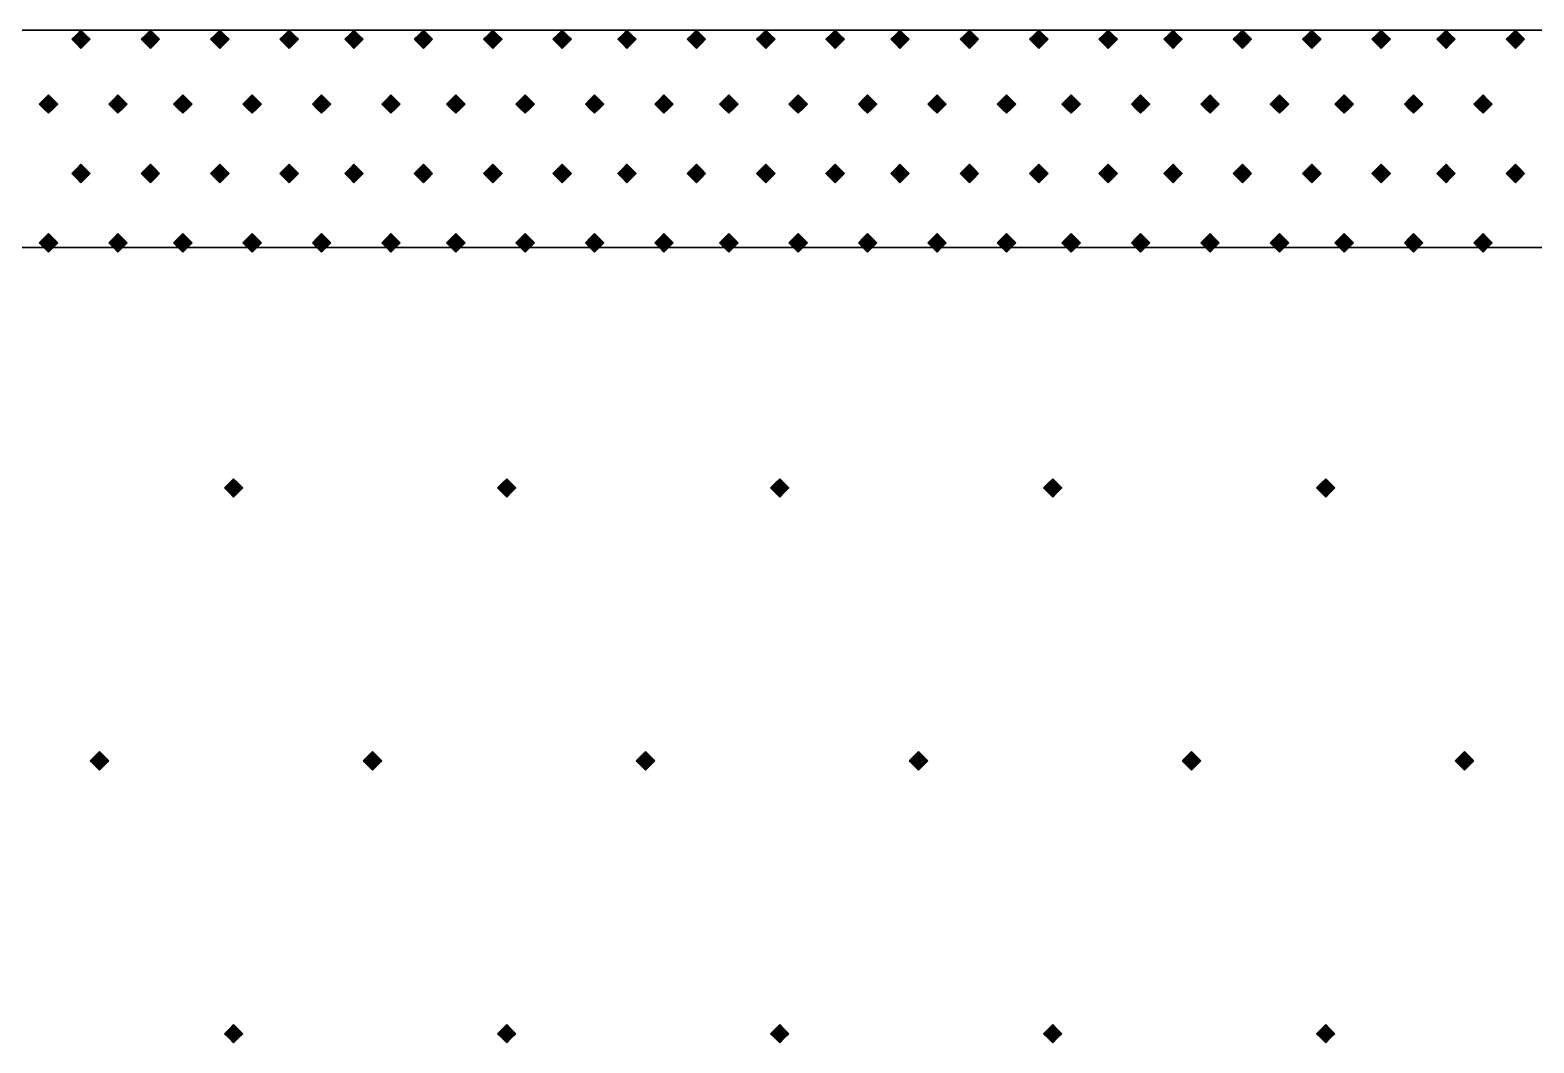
# Model space of a CAD drawing. Header units: millimetres. Extents: x 0 to 420, y 0 to 297.
# Drawn here: x 233.62 to 240.5, y 126.2 to 130.83 of the extents above; entities that cross this region are included whole.
import ezdxf

# ---------------------------------------------------------------- set-up
doc = ezdxf.new("R2010")
doc.units = ezdxf.units.MM

msp = doc.modelspace()

# ---------------------------------------------------------------- hatches: boundary and pattern name
for points in [[(233.8493, 130.8312), (233.8282, 130.81), (233.807, 130.7888), (233.8282, 130.7677), (233.8493, 130.7465), (233.8705, 130.7677), (233.8917, 130.7888), (233.8705, 130.81), (233.8493, 130.8312)], [(234.1668, 130.8312), (234.1457, 130.81), (234.1245, 130.7888), (234.1457, 130.7677), (234.1668, 130.7465), (234.188, 130.7677), (234.2092, 130.7888), (234.188, 130.81), (234.1668, 130.8312)], [(234.4843, 130.8312), (234.4632, 130.81), (234.442, 130.7888), (234.4632, 130.7677), (234.4843, 130.7465), (234.5055, 130.7677), (234.5267, 130.7888), (234.5055, 130.81), (234.4843, 130.8312)], [(234.8018, 130.8312), (234.7807, 130.81), (234.7595, 130.7888), (234.7807, 130.7677), (234.8018, 130.7465), (234.823, 130.7677), (234.8442, 130.7888), (234.823, 130.81), (234.8018, 130.8312)], [(235.0982, 130.8312), (235.077, 130.81), (235.0558, 130.7888), (235.077, 130.7677), (235.0982, 130.7465), (235.1193, 130.7677), (235.1405, 130.7888), (235.1193, 130.81), (235.0982, 130.8312)], [(235.4157, 130.8312), (235.3945, 130.81), (235.3733, 130.7888), (235.3945, 130.7677), (235.4157, 130.7465), (235.4368, 130.7677), (235.458, 130.7888), (235.4368, 130.81), (235.4157, 130.8312)], [(235.7332, 130.8312), (235.712, 130.81), (235.6908, 130.7888), (235.712, 130.7677), (235.7332, 130.7465), (235.7543, 130.7677), (235.7755, 130.7888), (235.7543, 130.81), (235.7332, 130.8312)], [(236.0507, 130.8312), (236.0295, 130.81), (236.0083, 130.7888), (236.0295, 130.7677), (236.0507, 130.7465), (236.0718, 130.7677), (236.093, 130.7888), (236.0718, 130.81), (236.0507, 130.8312)], [(236.347, 130.8312), (236.3258, 130.81), (236.3047, 130.7888), (236.3258, 130.7677), (236.347, 130.7465), (236.3682, 130.7677), (236.3893, 130.7888), (236.3682, 130.81), (236.347, 130.8312)], [(236.6645, 130.8312), (236.6433, 130.81), (236.6222, 130.7888), (236.6433, 130.7677), (236.6645, 130.7465), (236.6857, 130.7677), (236.7068, 130.7888), (236.6857, 130.81), (236.6645, 130.8312)], [(236.982, 130.8312), (236.9608, 130.81), (236.9397, 130.7888), (236.9608, 130.7677), (236.982, 130.7465), (237.0032, 130.7677), (237.0243, 130.7888), (237.0032, 130.81), (236.982, 130.8312)], [(237.2995, 130.8312), (237.2783, 130.81), (237.2572, 130.7888), (237.2783, 130.7677), (237.2995, 130.7465), (237.3207, 130.7677), (237.3418, 130.7888), (237.3207, 130.81), (237.2995, 130.8312)], [(237.5958, 130.8312), (237.5747, 130.81), (237.5535, 130.7888), (237.5747, 130.7677), (237.5958, 130.7465), (237.617, 130.7677), (237.6382, 130.7888), (237.617, 130.81), (237.5958, 130.8312)], [(237.9133, 130.8312), (237.8922, 130.81), (237.871, 130.7888), (237.8922, 130.7677), (237.9133, 130.7465), (237.9345, 130.7677), (237.9557, 130.7888), (237.9345, 130.81), (237.9133, 130.8312)], [(238.2308, 130.8312), (238.2097, 130.81), (238.1885, 130.7888), (238.2097, 130.7677), (238.2308, 130.7465), (238.252, 130.7677), (238.2732, 130.7888), (238.252, 130.81), (238.2308, 130.8312)], [(238.5483, 130.8312), (238.5272, 130.81), (238.506, 130.7888), (238.5272, 130.7677), (238.5483, 130.7465), (238.5695, 130.7677), (238.5907, 130.7888), (238.5695, 130.81), (238.5483, 130.8312)], [(238.8447, 130.8312), (238.8235, 130.81), (238.8023, 130.7888), (238.8235, 130.7677), (238.8447, 130.7465), (238.8658, 130.7677), (238.887, 130.7888), (238.8658, 130.81), (238.8447, 130.8312)], [(239.1622, 130.8312), (239.141, 130.81), (239.1198, 130.7888), (239.141, 130.7677), (239.1622, 130.7465), (239.1833, 130.7677), (239.2045, 130.7888), (239.1833, 130.81), (239.1622, 130.8312)], [(239.4797, 130.8312), (239.4585, 130.81), (239.4373, 130.7888), (239.4585, 130.7677), (239.4797, 130.7465), (239.5008, 130.7677), (239.522, 130.7888), (239.5008, 130.81), (239.4797, 130.8312)], [(239.7972, 130.8312), (239.776, 130.81), (239.7548, 130.7888), (239.776, 130.7677), (239.7972, 130.7465), (239.8184, 130.7677), (239.8395, 130.7888), (239.8184, 130.81), (239.7972, 130.8312)], [(240.0935, 130.8312), (240.0723, 130.81), (240.0512, 130.7888), (240.0723, 130.7677), (240.0935, 130.7465), (240.1147, 130.7677), (240.1358, 130.7888), (240.1147, 130.81), (240.0935, 130.8312)], [(240.411, 130.8312), (240.3898, 130.81), (240.3687, 130.7888), (240.3898, 130.7677), (240.411, 130.7465), (240.4322, 130.7677), (240.4533, 130.7888), (240.4322, 130.81), (240.411, 130.8312)], [(233.7012, 130.5348), (233.68, 130.5137), (233.6588, 130.4925), (233.68, 130.4713), (233.7012, 130.4502), (233.7223, 130.4713), (233.7435, 130.4925), (233.7223, 130.5137), (233.7012, 130.5348)], [(234.0187, 130.5348), (233.9975, 130.5137), (233.9763, 130.4925), (233.9975, 130.4713), (234.0187, 130.4502), (234.0398, 130.4713), (234.061, 130.4925), (234.0398, 130.5137), (234.0187, 130.5348)], [(234.315, 130.5348), (234.2938, 130.5137), (234.2727, 130.4925), (234.2938, 130.4713), (234.315, 130.4502), (234.3362, 130.4713), (234.3573, 130.4925), (234.3362, 130.5137), (234.315, 130.5348)], [(234.6325, 130.5348), (234.6113, 130.5137), (234.5902, 130.4925), (234.6113, 130.4713), (234.6325, 130.4502), (234.6537, 130.4713), (234.6748, 130.4925), (234.6537, 130.5137), (234.6325, 130.5348)], [(234.95, 130.5348), (234.9288, 130.5137), (234.9077, 130.4925), (234.9288, 130.4713), (234.95, 130.4502), (234.9712, 130.4713), (234.9923, 130.4925), (234.9712, 130.5137), (234.95, 130.5348)], [(235.2675, 130.5348), (235.2463, 130.5137), (235.2252, 130.4925), (235.2463, 130.4713), (235.2675, 130.4502), (235.2887, 130.4713), (235.3098, 130.4925), (235.2887, 130.5137), (235.2675, 130.5348)], [(235.5638, 130.5348), (235.5427, 130.5137), (235.5215, 130.4925), (235.5427, 130.4713), (235.5638, 130.4502), (235.585, 130.4713), (235.6062, 130.4925), (235.585, 130.5137), (235.5638, 130.5348)], [(235.8813, 130.5348), (235.8602, 130.5137), (235.839, 130.4925), (235.8602, 130.4713), (235.8813, 130.4502), (235.9025, 130.4713), (235.9237, 130.4925), (235.9025, 130.5137), (235.8813, 130.5348)], [(236.1988, 130.5348), (236.1777, 130.5137), (236.1565, 130.4925), (236.1777, 130.4713), (236.1988, 130.4502), (236.22, 130.4713), (236.2412, 130.4925), (236.22, 130.5137), (236.1988, 130.5348)], [(236.5163, 130.5348), (236.4952, 130.5137), (236.474, 130.4925), (236.4952, 130.4713), (236.5163, 130.4502), (236.5375, 130.4713), (236.5587, 130.4925), (236.5375, 130.5137), (236.5163, 130.5348)], [(236.8127, 130.5348), (236.7915, 130.5137), (236.7703, 130.4925), (236.7915, 130.4713), (236.8127, 130.4502), (236.8338, 130.4713), (236.855, 130.4925), (236.8338, 130.5137), (236.8127, 130.5348)], [(237.1302, 130.5348), (237.109, 130.5137), (237.0878, 130.4925), (237.109, 130.4713), (237.1302, 130.4502), (237.1513, 130.4713), (237.1725, 130.4925), (237.1513, 130.5137), (237.1302, 130.5348)], [(237.4477, 130.5348), (237.4265, 130.5137), (237.4053, 130.4925), (237.4265, 130.4713), (237.4477, 130.4502), (237.4688, 130.4713), (237.49, 130.4925), (237.4688, 130.5137), (237.4477, 130.5348)], [(237.7652, 130.5348), (237.744, 130.5137), (237.7228, 130.4925), (237.744, 130.4713), (237.7652, 130.4502), (237.7863, 130.4713), (237.8075, 130.4925), (237.7863, 130.5137), (237.7652, 130.5348)], [(238.0827, 130.5348), (238.0615, 130.5137), (238.0403, 130.4925), (238.0615, 130.4713), (238.0827, 130.4502), (238.1038, 130.4713), (238.125, 130.4925), (238.1038, 130.5137), (238.0827, 130.5348)], [(238.379, 130.5348), (238.3578, 130.5137), (238.3367, 130.4925), (238.3578, 130.4713), (238.379, 130.4502), (238.4002, 130.4713), (238.4213, 130.4925), (238.4002, 130.5137), (238.379, 130.5348)], [(238.6965, 130.5348), (238.6753, 130.5137), (238.6542, 130.4925), (238.6753, 130.4713), (238.6965, 130.4502), (238.7177, 130.4713), (238.7388, 130.4925), (238.7177, 130.5137), (238.6965, 130.5348)], [(239.014, 130.5348), (238.9928, 130.5137), (238.9717, 130.4925), (238.9928, 130.4713), (239.014, 130.4502), (239.0352, 130.4713), (239.0563, 130.4925), (239.0352, 130.5137), (239.014, 130.5348)], [(239.3315, 130.5348), (239.3103, 130.5137), (239.2892, 130.4925), (239.3103, 130.4713), (239.3315, 130.4502), (239.3527, 130.4713), (239.3738, 130.4925), (239.3527, 130.5137), (239.3315, 130.5348)], [(239.6278, 130.5348), (239.6067, 130.5137), (239.5855, 130.4925), (239.6067, 130.4713), (239.6278, 130.4502), (239.649, 130.4713), (239.6702, 130.4925), (239.649, 130.5137), (239.6278, 130.5348)], [(239.9453, 130.5348), (239.9242, 130.5137), (239.903, 130.4925), (239.9242, 130.4713), (239.9453, 130.4502), (239.9665, 130.4713), (239.9877, 130.4925), (239.9665, 130.5137), (239.9453, 130.5348)], [(240.2628, 130.5348), (240.2417, 130.5137), (240.2205, 130.4925), (240.2417, 130.4713), (240.2628, 130.4502), (240.284, 130.4713), (240.3052, 130.4925), (240.284, 130.5137), (240.2628, 130.5348)], [(233.8493, 130.2173), (233.8282, 130.1962), (233.807, 130.175), (233.8282, 130.1538), (233.8493, 130.1327), (233.8705, 130.1538), (233.8917, 130.175), (233.8705, 130.1962), (233.8493, 130.2173)], [(234.1668, 130.2173), (234.1457, 130.1962), (234.1245, 130.175), (234.1457, 130.1538), (234.1668, 130.1327), (234.188, 130.1538), (234.2092, 130.175), (234.188, 130.1962), (234.1668, 130.2173)], [(234.4843, 130.2173), (234.4632, 130.1962), (234.442, 130.175), (234.4632, 130.1538), (234.4843, 130.1327), (234.5055, 130.1538), (234.5267, 130.175), (234.5055, 130.1962), (234.4843, 130.2173)], [(234.8018, 130.2173), (234.7807, 130.1962), (234.7595, 130.175), (234.7807, 130.1538), (234.8018, 130.1327), (234.823, 130.1538), (234.8442, 130.175), (234.823, 130.1962), (234.8018, 130.2173)], [(235.0982, 130.2173), (235.077, 130.1962), (235.0558, 130.175), (235.077, 130.1538), (235.0982, 130.1327), (235.1193, 130.1538), (235.1405, 130.175), (235.1193, 130.1962), (235.0982, 130.2173)], [(235.4157, 130.2173), (235.3945, 130.1962), (235.3733, 130.175), (235.3945, 130.1538), (235.4157, 130.1327), (235.4368, 130.1538), (235.458, 130.175), (235.4368, 130.1962), (235.4157, 130.2173)], [(235.7332, 130.2173), (235.712, 130.1962), (235.6908, 130.175), (235.712, 130.1538), (235.7332, 130.1327), (235.7543, 130.1538), (235.7755, 130.175), (235.7543, 130.1962), (235.7332, 130.2173)], [(236.0507, 130.2173), (236.0295, 130.1962), (236.0083, 130.175), (236.0295, 130.1538), (236.0507, 130.1327), (236.0718, 130.1538), (236.093, 130.175), (236.0718, 130.1962), (236.0507, 130.2173)], [(236.347, 130.2173), (236.3258, 130.1962), (236.3047, 130.175), (236.3258, 130.1538), (236.347, 130.1327), (236.3682, 130.1538), (236.3893, 130.175), (236.3682, 130.1962), (236.347, 130.2173)], [(236.6645, 130.2173), (236.6433, 130.1962), (236.6222, 130.175), (236.6433, 130.1538), (236.6645, 130.1327), (236.6857, 130.1538), (236.7068, 130.175), (236.6857, 130.1962), (236.6645, 130.2173)], [(236.982, 130.2173), (236.9608, 130.1962), (236.9397, 130.175), (236.9608, 130.1538), (236.982, 130.1327), (237.0032, 130.1538), (237.0243, 130.175), (237.0032, 130.1962), (236.982, 130.2173)], [(237.2995, 130.2173), (237.2783, 130.1962), (237.2572, 130.175), (237.2783, 130.1538), (237.2995, 130.1327), (237.3207, 130.1538), (237.3418, 130.175), (237.3207, 130.1962), (237.2995, 130.2173)], [(237.5958, 130.2173), (237.5747, 130.1962), (237.5535, 130.175), (237.5747, 130.1538), (237.5958, 130.1327), (237.617, 130.1538), (237.6382, 130.175), (237.617, 130.1962), (237.5958, 130.2173)], [(237.9133, 130.2173), (237.8922, 130.1962), (237.871, 130.175), (237.8922, 130.1538), (237.9133, 130.1327), (237.9345, 130.1538), (237.9557, 130.175), (237.9345, 130.1962), (237.9133, 130.2173)], [(238.2308, 130.2173), (238.2097, 130.1962), (238.1885, 130.175), (238.2097, 130.1538), (238.2308, 130.1327), (238.252, 130.1538), (238.2732, 130.175), (238.252, 130.1962), (238.2308, 130.2173)], [(238.5483, 130.2173), (238.5272, 130.1962), (238.506, 130.175), (238.5272, 130.1538), (238.5483, 130.1327), (238.5695, 130.1538), (238.5907, 130.175), (238.5695, 130.1962), (238.5483, 130.2173)], [(238.8447, 130.2173), (238.8235, 130.1962), (238.8023, 130.175), (238.8235, 130.1538), (238.8447, 130.1327), (238.8658, 130.1538), (238.887, 130.175), (238.8658, 130.1962), (238.8447, 130.2173)], [(239.1622, 130.2173), (239.141, 130.1962), (239.1198, 130.175), (239.141, 130.1538), (239.1622, 130.1327), (239.1833, 130.1538), (239.2045, 130.175), (239.1833, 130.1962), (239.1622, 130.2173)], [(239.4797, 130.2173), (239.4585, 130.1962), (239.4373, 130.175), (239.4585, 130.1538), (239.4797, 130.1327), (239.5008, 130.1538), (239.522, 130.175), (239.5008, 130.1962), (239.4797, 130.2173)], [(239.7972, 130.2173), (239.776, 130.1962), (239.7548, 130.175), (239.776, 130.1538), (239.7972, 130.1327), (239.8184, 130.1538), (239.8395, 130.175), (239.8184, 130.1962), (239.7972, 130.2173)], [(240.0935, 130.2173), (240.0723, 130.1962), (240.0512, 130.175), (240.0723, 130.1538), (240.0935, 130.1327), (240.1147, 130.1538), (240.1358, 130.175), (240.1147, 130.1962), (240.0935, 130.2173)], [(240.411, 130.2173), (240.3898, 130.1962), (240.3687, 130.175), (240.3898, 130.1538), (240.411, 130.1327), (240.4322, 130.1538), (240.4533, 130.175), (240.4322, 130.1962), (240.411, 130.2173)], [(233.7012, 129.8998), (233.68, 129.8787), (233.6588, 129.8575), (233.68, 129.8363), (233.7012, 129.8152), (233.7223, 129.8363), (233.7435, 129.8575), (233.7223, 129.8787), (233.7012, 129.8998)], [(234.0187, 129.8998), (233.9975, 129.8787), (233.9763, 129.8575), (233.9975, 129.8363), (234.0187, 129.8152), (234.0398, 129.8363), (234.061, 129.8575), (234.0398, 129.8787), (234.0187, 129.8998)], [(234.315, 129.8998), (234.2938, 129.8787), (234.2727, 129.8575), (234.2938, 129.8363), (234.315, 129.8152), (234.3362, 129.8363), (234.3573, 129.8575), (234.3362, 129.8787), (234.315, 129.8998)], [(234.6325, 129.8998), (234.6113, 129.8787), (234.5902, 129.8575), (234.6113, 129.8363), (234.6325, 129.8152), (234.6537, 129.8363), (234.6748, 129.8575), (234.6537, 129.8787), (234.6325, 129.8998)], [(234.95, 129.8998), (234.9288, 129.8787), (234.9077, 129.8575), (234.9288, 129.8363), (234.95, 129.8152), (234.9712, 129.8363), (234.9923, 129.8575), (234.9712, 129.8787), (234.95, 129.8998)], [(235.2675, 129.8998), (235.2463, 129.8787), (235.2252, 129.8575), (235.2463, 129.8363), (235.2675, 129.8152), (235.2887, 129.8363), (235.3098, 129.8575), (235.2887, 129.8787), (235.2675, 129.8998)], [(235.5638, 129.8998), (235.5427, 129.8787), (235.5215, 129.8575), (235.5427, 129.8363), (235.5638, 129.8152), (235.585, 129.8363), (235.6062, 129.8575), (235.585, 129.8787), (235.5638, 129.8998)], [(235.8813, 129.8998), (235.8602, 129.8787), (235.839, 129.8575), (235.8602, 129.8363), (235.8813, 129.8152), (235.9025, 129.8363), (235.9237, 129.8575), (235.9025, 129.8787), (235.8813, 129.8998)], [(236.1988, 129.8998), (236.1777, 129.8787), (236.1565, 129.8575), (236.1777, 129.8363), (236.1988, 129.8152), (236.22, 129.8363), (236.2412, 129.8575), (236.22, 129.8787), (236.1988, 129.8998)], [(236.5163, 129.8998), (236.4952, 129.8787), (236.474, 129.8575), (236.4952, 129.8363), (236.5163, 129.8152), (236.5375, 129.8363), (236.5587, 129.8575), (236.5375, 129.8787), (236.5163, 129.8998)], [(236.8127, 129.8998), (236.7915, 129.8787), (236.7703, 129.8575), (236.7915, 129.8363), (236.8127, 129.8152), (236.8338, 129.8363), (236.855, 129.8575), (236.8338, 129.8787), (236.8127, 129.8998)], [(237.1302, 129.8998), (237.109, 129.8787), (237.0878, 129.8575), (237.109, 129.8363), (237.1302, 129.8152), (237.1513, 129.8363), (237.1725, 129.8575), (237.1513, 129.8787), (237.1302, 129.8998)], [(237.4477, 129.8998), (237.4265, 129.8787), (237.4053, 129.8575), (237.4265, 129.8363), (237.4477, 129.8152), (237.4688, 129.8363), (237.49, 129.8575), (237.4688, 129.8787), (237.4477, 129.8998)], [(237.7652, 129.8998), (237.744, 129.8787), (237.7228, 129.8575), (237.744, 129.8363), (237.7652, 129.8152), (237.7863, 129.8363), (237.8075, 129.8575), (237.7863, 129.8787), (237.7652, 129.8998)], [(238.0827, 129.8998), (238.0615, 129.8787), (238.0403, 129.8575), (238.0615, 129.8363), (238.0827, 129.8152), (238.1038, 129.8363), (238.125, 129.8575), (238.1038, 129.8787), (238.0827, 129.8998)], [(238.379, 129.8998), (238.3578, 129.8787), (238.3367, 129.8575), (238.3578, 129.8363), (238.379, 129.8152), (238.4002, 129.8363), (238.4213, 129.8575), (238.4002, 129.8787), (238.379, 129.8998)], [(238.6965, 129.8998), (238.6753, 129.8787), (238.6542, 129.8575), (238.6753, 129.8363), (238.6965, 129.8152), (238.7177, 129.8363), (238.7388, 129.8575), (238.7177, 129.8787), (238.6965, 129.8998)], [(239.014, 129.8998), (238.9928, 129.8787), (238.9717, 129.8575), (238.9928, 129.8363), (239.014, 129.8152), (239.0352, 129.8363), (239.0563, 129.8575), (239.0352, 129.8787), (239.014, 129.8998)], [(239.3315, 129.8998), (239.3103, 129.8787), (239.2892, 129.8575), (239.3103, 129.8363), (239.3315, 129.8152), (239.3527, 129.8363), (239.3738, 129.8575), (239.3527, 129.8787), (239.3315, 129.8998)], [(239.6278, 129.8998), (239.6067, 129.8787), (239.5855, 129.8575), (239.6067, 129.8363), (239.6278, 129.8152), (239.649, 129.8363), (239.6702, 129.8575), (239.649, 129.8787), (239.6278, 129.8998)], [(239.9453, 129.8998), (239.9242, 129.8787), (239.903, 129.8575), (239.9242, 129.8363), (239.9453, 129.8152), (239.9665, 129.8363), (239.9877, 129.8575), (239.9665, 129.8787), (239.9453, 129.8998)], [(240.2628, 129.8998), (240.2417, 129.8787), (240.2205, 129.8575), (240.2417, 129.8363), (240.2628, 129.8152), (240.284, 129.8363), (240.3052, 129.8575), (240.284, 129.8787), (240.2628, 129.8998)], [(234.5478, 128.778), (234.5267, 128.7568), (234.5055, 128.7357), (234.5267, 128.7145), (234.5478, 128.6933), (234.569, 128.7145), (234.5902, 128.7357), (234.569, 128.7568), (234.5478, 128.778)], [(235.7967, 128.778), (235.7755, 128.7568), (235.7543, 128.7357), (235.7755, 128.7145), (235.7967, 128.6933), (235.8178, 128.7145), (235.839, 128.7357), (235.8178, 128.7568), (235.7967, 128.778)], [(237.0455, 128.778), (237.0243, 128.7568), (237.0032, 128.7357), (237.0243, 128.7145), (237.0455, 128.6933), (237.0667, 128.7145), (237.0878, 128.7357), (237.0667, 128.7568), (237.0455, 128.778)], [(238.2943, 128.778), (238.2732, 128.7568), (238.252, 128.7357), (238.2732, 128.7145), (238.2943, 128.6933), (238.3155, 128.7145), (238.3367, 128.7357), (238.3155, 128.7568), (238.2943, 128.778)], [(239.5432, 128.778), (239.522, 128.7568), (239.5008, 128.7357), (239.522, 128.7145), (239.5432, 128.6933), (239.5643, 128.7145), (239.5855, 128.7357), (239.5643, 128.7568), (239.5432, 128.778)], [(233.934, 127.5292), (233.9128, 127.508), (233.8917, 127.4868), (233.9128, 127.4657), (233.934, 127.4445), (233.9552, 127.4657), (233.9763, 127.4868), (233.9552, 127.508), (233.934, 127.5292)], [(235.1828, 127.5292), (235.1617, 127.508), (235.1405, 127.4868), (235.1617, 127.4657), (235.1828, 127.4445), (235.204, 127.4657), (235.2252, 127.4868), (235.204, 127.508), (235.1828, 127.5292)], [(236.4317, 127.5292), (236.4105, 127.508), (236.3893, 127.4868), (236.4105, 127.4657), (236.4317, 127.4445), (236.4528, 127.4657), (236.474, 127.4868), (236.4528, 127.508), (236.4317, 127.5292)], [(237.6805, 127.5292), (237.6593, 127.508), (237.6382, 127.4868), (237.6593, 127.4657), (237.6805, 127.4445), (237.7017, 127.4657), (237.7228, 127.4868), (237.7017, 127.508), (237.6805, 127.5292)], [(238.9293, 127.5292), (238.9082, 127.508), (238.887, 127.4868), (238.9082, 127.4657), (238.9293, 127.4445), (238.9505, 127.4657), (238.9717, 127.4868), (238.9505, 127.508), (238.9293, 127.5292)], [(240.1782, 127.5292), (240.157, 127.508), (240.1358, 127.4868), (240.157, 127.4657), (240.1782, 127.4445), (240.1993, 127.4657), (240.2205, 127.4868), (240.1993, 127.508), (240.1782, 127.5292)], [(234.5478, 126.2803), (234.5267, 126.2592), (234.5055, 126.238), (234.5267, 126.2168), (234.5478, 126.1957), (234.569, 126.2168), (234.5902, 126.238), (234.569, 126.2592), (234.5478, 126.2803)], [(235.7967, 126.2803), (235.7755, 126.2592), (235.7543, 126.238), (235.7755, 126.2168), (235.7967, 126.1957), (235.8178, 126.2168), (235.839, 126.238), (235.8178, 126.2592), (235.7967, 126.2803)], [(237.0455, 126.2803), (237.0243, 126.2592), (237.0032, 126.238), (237.0243, 126.2168), (237.0455, 126.1957), (237.0667, 126.2168), (237.0878, 126.238), (237.0667, 126.2592), (237.0455, 126.2803)], [(238.2943, 126.2803), (238.2732, 126.2592), (238.252, 126.238), (238.2732, 126.2168), (238.2943, 126.1957), (238.3155, 126.2168), (238.3367, 126.238), (238.3155, 126.2592), (238.2943, 126.2803)], [(239.5432, 126.2803), (239.522, 126.2592), (239.5008, 126.238), (239.522, 126.2168), (239.5432, 126.1957), (239.5643, 126.2168), (239.5855, 126.238), (239.5643, 126.2592), (239.5432, 126.2803)]]:
    msp.add_hatch(color=7).paths.add_polyline_path(points)

# ---------------------------------------------------------------- linework, layer by layer
at = {"lineweight": 30}
for points in [[(226.822, 130.8312), (261.8105, 130.8312)], [(226.822, 129.8363), (261.8105, 129.8363)]]:
    msp.add_lwpolyline(points, dxfattribs=at)
at = {"lineweight": 0}
for points in [[(233.8493, 130.8312), (233.8282, 130.81), (233.807, 130.7888), (233.8282, 130.7677), (233.8493, 130.7465), (233.8705, 130.7677), (233.8917, 130.7888), (233.8705, 130.81)], [(234.1668, 130.8312), (234.1457, 130.81), (234.1245, 130.7888), (234.1457, 130.7677), (234.1668, 130.7465), (234.188, 130.7677), (234.2092, 130.7888), (234.188, 130.81)], [(234.4843, 130.8312), (234.4632, 130.81), (234.442, 130.7888), (234.4632, 130.7677), (234.4843, 130.7465), (234.5055, 130.7677), (234.5267, 130.7888), (234.5055, 130.81)], [(234.8018, 130.8312), (234.7807, 130.81), (234.7595, 130.7888), (234.7807, 130.7677), (234.8018, 130.7465), (234.823, 130.7677), (234.8442, 130.7888), (234.823, 130.81)], [(235.0982, 130.8312), (235.077, 130.81), (235.0558, 130.7888), (235.077, 130.7677), (235.0982, 130.7465), (235.1193, 130.7677), (235.1405, 130.7888), (235.1193, 130.81)], [(235.4157, 130.8312), (235.3945, 130.81), (235.3733, 130.7888), (235.3945, 130.7677), (235.4157, 130.7465), (235.4368, 130.7677), (235.458, 130.7888), (235.4368, 130.81)], [(235.7332, 130.8312), (235.712, 130.81), (235.6908, 130.7888), (235.712, 130.7677), (235.7332, 130.7465), (235.7543, 130.7677), (235.7755, 130.7888), (235.7543, 130.81)], [(236.0507, 130.8312), (236.0295, 130.81), (236.0083, 130.7888), (236.0295, 130.7677), (236.0507, 130.7465), (236.0718, 130.7677), (236.093, 130.7888), (236.0718, 130.81)], [(236.347, 130.8312), (236.3258, 130.81), (236.3047, 130.7888), (236.3258, 130.7677), (236.347, 130.7465), (236.3682, 130.7677), (236.3893, 130.7888), (236.3682, 130.81)], [(236.6645, 130.8312), (236.6433, 130.81), (236.6222, 130.7888), (236.6433, 130.7677), (236.6645, 130.7465), (236.6857, 130.7677), (236.7068, 130.7888), (236.6857, 130.81)], [(236.982, 130.8312), (236.9608, 130.81), (236.9397, 130.7888), (236.9608, 130.7677), (236.982, 130.7465), (237.0032, 130.7677), (237.0243, 130.7888), (237.0032, 130.81)], [(237.2995, 130.8312), (237.2783, 130.81), (237.2572, 130.7888), (237.2783, 130.7677), (237.2995, 130.7465), (237.3207, 130.7677), (237.3418, 130.7888), (237.3207, 130.81)], [(237.5958, 130.8312), (237.5747, 130.81), (237.5535, 130.7888), (237.5747, 130.7677), (237.5958, 130.7465), (237.617, 130.7677), (237.6382, 130.7888), (237.617, 130.81)], [(237.9133, 130.8312), (237.8922, 130.81), (237.871, 130.7888), (237.8922, 130.7677), (237.9133, 130.7465), (237.9345, 130.7677), (237.9557, 130.7888), (237.9345, 130.81)], [(238.2308, 130.8312), (238.2097, 130.81), (238.1885, 130.7888), (238.2097, 130.7677), (238.2308, 130.7465), (238.252, 130.7677), (238.2732, 130.7888), (238.252, 130.81)], [(238.5483, 130.8312), (238.5272, 130.81), (238.506, 130.7888), (238.5272, 130.7677), (238.5483, 130.7465), (238.5695, 130.7677), (238.5907, 130.7888), (238.5695, 130.81)], [(238.8447, 130.8312), (238.8235, 130.81), (238.8023, 130.7888), (238.8235, 130.7677), (238.8447, 130.7465), (238.8658, 130.7677), (238.887, 130.7888), (238.8658, 130.81)], [(239.1622, 130.8312), (239.141, 130.81), (239.1198, 130.7888), (239.141, 130.7677), (239.1622, 130.7465), (239.1833, 130.7677), (239.2045, 130.7888), (239.1833, 130.81)], [(239.4797, 130.8312), (239.4585, 130.81), (239.4373, 130.7888), (239.4585, 130.7677), (239.4797, 130.7465), (239.5008, 130.7677), (239.522, 130.7888), (239.5008, 130.81)], [(239.7972, 130.8312), (239.776, 130.81), (239.7548, 130.7888), (239.776, 130.7677), (239.7972, 130.7465), (239.8184, 130.7677), (239.8395, 130.7888), (239.8184, 130.81)], [(240.0935, 130.8312), (240.0723, 130.81), (240.0512, 130.7888), (240.0723, 130.7677), (240.0935, 130.7465), (240.1147, 130.7677), (240.1358, 130.7888), (240.1147, 130.81)], [(240.411, 130.8312), (240.3898, 130.81), (240.3687, 130.7888), (240.3898, 130.7677), (240.411, 130.7465), (240.4322, 130.7677), (240.4533, 130.7888), (240.4322, 130.81)], [(233.7012, 130.5348), (233.68, 130.5137), (233.6588, 130.4925), (233.68, 130.4713), (233.7012, 130.4502), (233.7223, 130.4713), (233.7435, 130.4925), (233.7223, 130.5137)], [(234.0187, 130.5348), (233.9975, 130.5137), (233.9763, 130.4925), (233.9975, 130.4713), (234.0187, 130.4502), (234.0398, 130.4713), (234.061, 130.4925), (234.0398, 130.5137)], [(234.315, 130.5348), (234.2938, 130.5137), (234.2727, 130.4925), (234.2938, 130.4713), (234.315, 130.4502), (234.3362, 130.4713), (234.3573, 130.4925), (234.3362, 130.5137)], [(234.6325, 130.5348), (234.6113, 130.5137), (234.5902, 130.4925), (234.6113, 130.4713), (234.6325, 130.4502), (234.6537, 130.4713), (234.6748, 130.4925), (234.6537, 130.5137)], [(234.95, 130.5348), (234.9288, 130.5137), (234.9077, 130.4925), (234.9288, 130.4713), (234.95, 130.4502), (234.9712, 130.4713), (234.9923, 130.4925), (234.9712, 130.5137)], [(235.2675, 130.5348), (235.2463, 130.5137), (235.2252, 130.4925), (235.2463, 130.4713), (235.2675, 130.4502), (235.2887, 130.4713), (235.3098, 130.4925), (235.2887, 130.5137)], [(235.5638, 130.5348), (235.5427, 130.5137), (235.5215, 130.4925), (235.5427, 130.4713), (235.5638, 130.4502), (235.585, 130.4713), (235.6062, 130.4925), (235.585, 130.5137)], [(235.8813, 130.5348), (235.8602, 130.5137), (235.839, 130.4925), (235.8602, 130.4713), (235.8813, 130.4502), (235.9025, 130.4713), (235.9237, 130.4925), (235.9025, 130.5137)], [(236.1988, 130.5348), (236.1777, 130.5137), (236.1565, 130.4925), (236.1777, 130.4713), (236.1988, 130.4502), (236.22, 130.4713), (236.2412, 130.4925), (236.22, 130.5137)], [(236.5163, 130.5348), (236.4952, 130.5137), (236.474, 130.4925), (236.4952, 130.4713), (236.5163, 130.4502), (236.5375, 130.4713), (236.5587, 130.4925), (236.5375, 130.5137)], [(236.8127, 130.5348), (236.7915, 130.5137), (236.7703, 130.4925), (236.7915, 130.4713), (236.8127, 130.4502), (236.8338, 130.4713), (236.855, 130.4925), (236.8338, 130.5137)], [(237.1302, 130.5348), (237.109, 130.5137), (237.0878, 130.4925), (237.109, 130.4713), (237.1302, 130.4502), (237.1513, 130.4713), (237.1725, 130.4925), (237.1513, 130.5137)], [(237.4477, 130.5348), (237.4265, 130.5137), (237.4053, 130.4925), (237.4265, 130.4713), (237.4477, 130.4502), (237.4688, 130.4713), (237.49, 130.4925), (237.4688, 130.5137)], [(237.7652, 130.5348), (237.744, 130.5137), (237.7228, 130.4925), (237.744, 130.4713), (237.7652, 130.4502), (237.7863, 130.4713), (237.8075, 130.4925), (237.7863, 130.5137)], [(238.0827, 130.5348), (238.0615, 130.5137), (238.0403, 130.4925), (238.0615, 130.4713), (238.0827, 130.4502), (238.1038, 130.4713), (238.125, 130.4925), (238.1038, 130.5137)], [(238.379, 130.5348), (238.3578, 130.5137), (238.3367, 130.4925), (238.3578, 130.4713), (238.379, 130.4502), (238.4002, 130.4713), (238.4213, 130.4925), (238.4002, 130.5137)], [(238.6965, 130.5348), (238.6753, 130.5137), (238.6542, 130.4925), (238.6753, 130.4713), (238.6965, 130.4502), (238.7177, 130.4713), (238.7388, 130.4925), (238.7177, 130.5137)], [(239.014, 130.5348), (238.9928, 130.5137), (238.9717, 130.4925), (238.9928, 130.4713), (239.014, 130.4502), (239.0352, 130.4713), (239.0563, 130.4925), (239.0352, 130.5137)], [(239.3315, 130.5348), (239.3103, 130.5137), (239.2892, 130.4925), (239.3103, 130.4713), (239.3315, 130.4502), (239.3527, 130.4713), (239.3738, 130.4925), (239.3527, 130.5137)], [(239.6278, 130.5348), (239.6067, 130.5137), (239.5855, 130.4925), (239.6067, 130.4713), (239.6278, 130.4502), (239.649, 130.4713), (239.6702, 130.4925), (239.649, 130.5137)], [(239.9453, 130.5348), (239.9242, 130.5137), (239.903, 130.4925), (239.9242, 130.4713), (239.9453, 130.4502), (239.9665, 130.4713), (239.9877, 130.4925), (239.9665, 130.5137)], [(240.2628, 130.5348), (240.2417, 130.5137), (240.2205, 130.4925), (240.2417, 130.4713), (240.2628, 130.4502), (240.284, 130.4713), (240.3052, 130.4925), (240.284, 130.5137)], [(233.8493, 130.2173), (233.8282, 130.1962), (233.807, 130.175), (233.8282, 130.1538), (233.8493, 130.1327), (233.8705, 130.1538), (233.8917, 130.175), (233.8705, 130.1962)], [(234.1668, 130.2173), (234.1457, 130.1962), (234.1245, 130.175), (234.1457, 130.1538), (234.1668, 130.1327), (234.188, 130.1538), (234.2092, 130.175), (234.188, 130.1962)], [(234.4843, 130.2173), (234.4632, 130.1962), (234.442, 130.175), (234.4632, 130.1538), (234.4843, 130.1327), (234.5055, 130.1538), (234.5267, 130.175), (234.5055, 130.1962)], [(234.8018, 130.2173), (234.7807, 130.1962), (234.7595, 130.175), (234.7807, 130.1538), (234.8018, 130.1327), (234.823, 130.1538), (234.8442, 130.175), (234.823, 130.1962)], [(235.0982, 130.2173), (235.077, 130.1962), (235.0558, 130.175), (235.077, 130.1538), (235.0982, 130.1327), (235.1193, 130.1538), (235.1405, 130.175), (235.1193, 130.1962)], [(235.4157, 130.2173), (235.3945, 130.1962), (235.3733, 130.175), (235.3945, 130.1538), (235.4157, 130.1327), (235.4368, 130.1538), (235.458, 130.175), (235.4368, 130.1962)], [(235.7332, 130.2173), (235.712, 130.1962), (235.6908, 130.175), (235.712, 130.1538), (235.7332, 130.1327), (235.7543, 130.1538), (235.7755, 130.175), (235.7543, 130.1962)], [(236.0507, 130.2173), (236.0295, 130.1962), (236.0083, 130.175), (236.0295, 130.1538), (236.0507, 130.1327), (236.0718, 130.1538), (236.093, 130.175), (236.0718, 130.1962)], [(236.347, 130.2173), (236.3258, 130.1962), (236.3047, 130.175), (236.3258, 130.1538), (236.347, 130.1327), (236.3682, 130.1538), (236.3893, 130.175), (236.3682, 130.1962)], [(236.6645, 130.2173), (236.6433, 130.1962), (236.6222, 130.175), (236.6433, 130.1538), (236.6645, 130.1327), (236.6857, 130.1538), (236.7068, 130.175), (236.6857, 130.1962)], [(236.982, 130.2173), (236.9608, 130.1962), (236.9397, 130.175), (236.9608, 130.1538), (236.982, 130.1327), (237.0032, 130.1538), (237.0243, 130.175), (237.0032, 130.1962)], [(237.2995, 130.2173), (237.2783, 130.1962), (237.2572, 130.175), (237.2783, 130.1538), (237.2995, 130.1327), (237.3207, 130.1538), (237.3418, 130.175), (237.3207, 130.1962)], [(237.5958, 130.2173), (237.5747, 130.1962), (237.5535, 130.175), (237.5747, 130.1538), (237.5958, 130.1327), (237.617, 130.1538), (237.6382, 130.175), (237.617, 130.1962)], [(237.9133, 130.2173), (237.8922, 130.1962), (237.871, 130.175), (237.8922, 130.1538), (237.9133, 130.1327), (237.9345, 130.1538), (237.9557, 130.175), (237.9345, 130.1962)], [(238.2308, 130.2173), (238.2097, 130.1962), (238.1885, 130.175), (238.2097, 130.1538), (238.2308, 130.1327), (238.252, 130.1538), (238.2732, 130.175), (238.252, 130.1962)], [(238.5483, 130.2173), (238.5272, 130.1962), (238.506, 130.175), (238.5272, 130.1538), (238.5483, 130.1327), (238.5695, 130.1538), (238.5907, 130.175), (238.5695, 130.1962)], [(238.8447, 130.2173), (238.8235, 130.1962), (238.8023, 130.175), (238.8235, 130.1538), (238.8447, 130.1327), (238.8658, 130.1538), (238.887, 130.175), (238.8658, 130.1962)], [(239.1622, 130.2173), (239.141, 130.1962), (239.1198, 130.175), (239.141, 130.1538), (239.1622, 130.1327), (239.1833, 130.1538), (239.2045, 130.175), (239.1833, 130.1962)], [(239.4797, 130.2173), (239.4585, 130.1962), (239.4373, 130.175), (239.4585, 130.1538), (239.4797, 130.1327), (239.5008, 130.1538), (239.522, 130.175), (239.5008, 130.1962)], [(239.7972, 130.2173), (239.776, 130.1962), (239.7548, 130.175), (239.776, 130.1538), (239.7972, 130.1327), (239.8184, 130.1538), (239.8395, 130.175), (239.8184, 130.1962)], [(240.0935, 130.2173), (240.0723, 130.1962), (240.0512, 130.175), (240.0723, 130.1538), (240.0935, 130.1327), (240.1147, 130.1538), (240.1358, 130.175), (240.1147, 130.1962)], [(240.411, 130.2173), (240.3898, 130.1962), (240.3687, 130.175), (240.3898, 130.1538), (240.411, 130.1327), (240.4322, 130.1538), (240.4533, 130.175), (240.4322, 130.1962)], [(233.7012, 129.8998), (233.68, 129.8787), (233.6588, 129.8575), (233.68, 129.8363), (233.7012, 129.8152), (233.7223, 129.8363), (233.7435, 129.8575), (233.7223, 129.8787)], [(234.0187, 129.8998), (233.9975, 129.8787), (233.9763, 129.8575), (233.9975, 129.8363), (234.0187, 129.8152), (234.0398, 129.8363), (234.061, 129.8575), (234.0398, 129.8787)], [(234.315, 129.8998), (234.2938, 129.8787), (234.2727, 129.8575), (234.2938, 129.8363), (234.315, 129.8152), (234.3362, 129.8363), (234.3573, 129.8575), (234.3362, 129.8787)], [(234.6325, 129.8998), (234.6113, 129.8787), (234.5902, 129.8575), (234.6113, 129.8363), (234.6325, 129.8152), (234.6537, 129.8363), (234.6748, 129.8575), (234.6537, 129.8787)], [(234.95, 129.8998), (234.9288, 129.8787), (234.9077, 129.8575), (234.9288, 129.8363), (234.95, 129.8152), (234.9712, 129.8363), (234.9923, 129.8575), (234.9712, 129.8787)], [(235.2675, 129.8998), (235.2463, 129.8787), (235.2252, 129.8575), (235.2463, 129.8363), (235.2675, 129.8152), (235.2887, 129.8363), (235.3098, 129.8575), (235.2887, 129.8787)], [(235.5638, 129.8998), (235.5427, 129.8787), (235.5215, 129.8575), (235.5427, 129.8363), (235.5638, 129.8152), (235.585, 129.8363), (235.6062, 129.8575), (235.585, 129.8787)], [(235.8813, 129.8998), (235.8602, 129.8787), (235.839, 129.8575), (235.8602, 129.8363), (235.8813, 129.8152), (235.9025, 129.8363), (235.9237, 129.8575), (235.9025, 129.8787)], [(236.1988, 129.8998), (236.1777, 129.8787), (236.1565, 129.8575), (236.1777, 129.8363), (236.1988, 129.8152), (236.22, 129.8363), (236.2412, 129.8575), (236.22, 129.8787)], [(236.5163, 129.8998), (236.4952, 129.8787), (236.474, 129.8575), (236.4952, 129.8363), (236.5163, 129.8152), (236.5375, 129.8363), (236.5587, 129.8575), (236.5375, 129.8787)], [(236.8127, 129.8998), (236.7915, 129.8787), (236.7703, 129.8575), (236.7915, 129.8363), (236.8127, 129.8152), (236.8338, 129.8363), (236.855, 129.8575), (236.8338, 129.8787)], [(237.1302, 129.8998), (237.109, 129.8787), (237.0878, 129.8575), (237.109, 129.8363), (237.1302, 129.8152), (237.1513, 129.8363), (237.1725, 129.8575), (237.1513, 129.8787)], [(237.4477, 129.8998), (237.4265, 129.8787), (237.4053, 129.8575), (237.4265, 129.8363), (237.4477, 129.8152), (237.4688, 129.8363), (237.49, 129.8575), (237.4688, 129.8787)], [(237.7652, 129.8998), (237.744, 129.8787), (237.7228, 129.8575), (237.744, 129.8363), (237.7652, 129.8152), (237.7863, 129.8363), (237.8075, 129.8575), (237.7863, 129.8787)], [(238.0827, 129.8998), (238.0615, 129.8787), (238.0403, 129.8575), (238.0615, 129.8363), (238.0827, 129.8152), (238.1038, 129.8363), (238.125, 129.8575), (238.1038, 129.8787)], [(238.379, 129.8998), (238.3578, 129.8787), (238.3367, 129.8575), (238.3578, 129.8363), (238.379, 129.8152), (238.4002, 129.8363), (238.4213, 129.8575), (238.4002, 129.8787)], [(238.6965, 129.8998), (238.6753, 129.8787), (238.6542, 129.8575), (238.6753, 129.8363), (238.6965, 129.8152), (238.7177, 129.8363), (238.7388, 129.8575), (238.7177, 129.8787)], [(239.014, 129.8998), (238.9928, 129.8787), (238.9717, 129.8575), (238.9928, 129.8363), (239.014, 129.8152), (239.0352, 129.8363), (239.0563, 129.8575), (239.0352, 129.8787)], [(239.3315, 129.8998), (239.3103, 129.8787), (239.2892, 129.8575), (239.3103, 129.8363), (239.3315, 129.8152), (239.3527, 129.8363), (239.3738, 129.8575), (239.3527, 129.8787)], [(239.6278, 129.8998), (239.6067, 129.8787), (239.5855, 129.8575), (239.6067, 129.8363), (239.6278, 129.8152), (239.649, 129.8363), (239.6702, 129.8575), (239.649, 129.8787)], [(239.9453, 129.8998), (239.9242, 129.8787), (239.903, 129.8575), (239.9242, 129.8363), (239.9453, 129.8152), (239.9665, 129.8363), (239.9877, 129.8575), (239.9665, 129.8787)], [(240.2628, 129.8998), (240.2417, 129.8787), (240.2205, 129.8575), (240.2417, 129.8363), (240.2628, 129.8152), (240.284, 129.8363), (240.3052, 129.8575), (240.284, 129.8787)], [(234.5478, 128.778), (234.5267, 128.7568), (234.5055, 128.7357), (234.5267, 128.7145), (234.5478, 128.6933), (234.569, 128.7145), (234.5902, 128.7357), (234.569, 128.7568)], [(235.7967, 128.778), (235.7755, 128.7568), (235.7543, 128.7357), (235.7755, 128.7145), (235.7967, 128.6933), (235.8178, 128.7145), (235.839, 128.7357), (235.8178, 128.7568)], [(237.0455, 128.778), (237.0243, 128.7568), (237.0032, 128.7357), (237.0243, 128.7145), (237.0455, 128.6933), (237.0667, 128.7145), (237.0878, 128.7357), (237.0667, 128.7568)], [(238.2943, 128.778), (238.2732, 128.7568), (238.252, 128.7357), (238.2732, 128.7145), (238.2943, 128.6933), (238.3155, 128.7145), (238.3367, 128.7357), (238.3155, 128.7568)], [(239.5432, 128.778), (239.522, 128.7568), (239.5008, 128.7357), (239.522, 128.7145), (239.5432, 128.6933), (239.5643, 128.7145), (239.5855, 128.7357), (239.5643, 128.7568)], [(233.934, 127.5292), (233.9128, 127.508), (233.8917, 127.4868), (233.9128, 127.4657), (233.934, 127.4445), (233.9552, 127.4657), (233.9763, 127.4868), (233.9552, 127.508)], [(235.1828, 127.5292), (235.1617, 127.508), (235.1405, 127.4868), (235.1617, 127.4657), (235.1828, 127.4445), (235.204, 127.4657), (235.2252, 127.4868), (235.204, 127.508)], [(236.4317, 127.5292), (236.4105, 127.508), (236.3893, 127.4868), (236.4105, 127.4657), (236.4317, 127.4445), (236.4528, 127.4657), (236.474, 127.4868), (236.4528, 127.508)], [(237.6805, 127.5292), (237.6593, 127.508), (237.6382, 127.4868), (237.6593, 127.4657), (237.6805, 127.4445), (237.7017, 127.4657), (237.7228, 127.4868), (237.7017, 127.508)], [(238.9293, 127.5292), (238.9082, 127.508), (238.887, 127.4868), (238.9082, 127.4657), (238.9293, 127.4445), (238.9505, 127.4657), (238.9717, 127.4868), (238.9505, 127.508)], [(240.1782, 127.5292), (240.157, 127.508), (240.1358, 127.4868), (240.157, 127.4657), (240.1782, 127.4445), (240.1993, 127.4657), (240.2205, 127.4868), (240.1993, 127.508)], [(234.5478, 126.2803), (234.5267, 126.2592), (234.5055, 126.238), (234.5267, 126.2168), (234.5478, 126.1957), (234.569, 126.2168), (234.5902, 126.238), (234.569, 126.2592)], [(235.7967, 126.2803), (235.7755, 126.2592), (235.7543, 126.238), (235.7755, 126.2168), (235.7967, 126.1957), (235.8178, 126.2168), (235.839, 126.238), (235.8178, 126.2592)], [(237.0455, 126.2803), (237.0243, 126.2592), (237.0032, 126.238), (237.0243, 126.2168), (237.0455, 126.1957), (237.0667, 126.2168), (237.0878, 126.238), (237.0667, 126.2592)], [(238.2943, 126.2803), (238.2732, 126.2592), (238.252, 126.238), (238.2732, 126.2168), (238.2943, 126.1957), (238.3155, 126.2168), (238.3367, 126.238), (238.3155, 126.2592)], [(239.5432, 126.2803), (239.522, 126.2592), (239.5008, 126.238), (239.522, 126.2168), (239.5432, 126.1957), (239.5643, 126.2168), (239.5855, 126.238), (239.5643, 126.2592)]]:
    msp.add_lwpolyline(points, close=True, dxfattribs=at)

doc.saveas('drawing.dxf')
